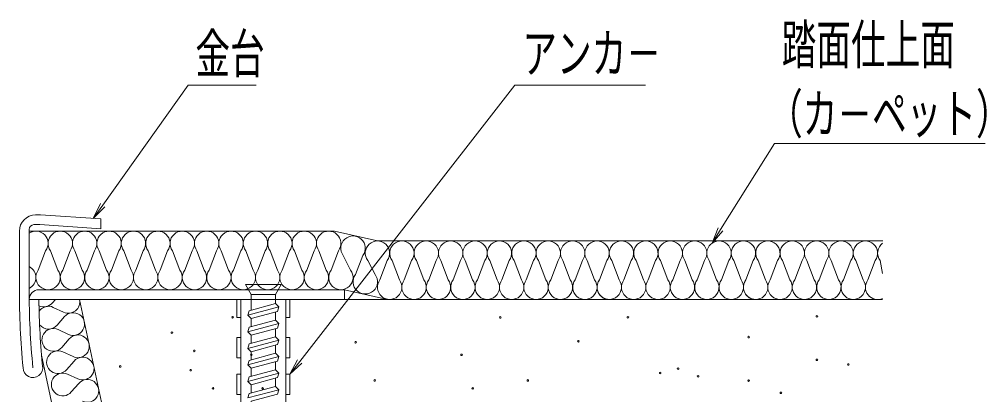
# Model space of a CAD drawing. Units: millimetres, scale not verified. Extents: x -400 to 400, y -277 to 277.
# Drawn here: x 102 to 220.9, y -193.8 to -147.6 of the extents above; entities that cross this region are included whole.
import ezdxf
from ezdxf.enums import TextEntityAlignment as Align

# ---------------------------------------------------------------- set-up
doc = ezdxf.new("R2010")
doc.units = ezdxf.units.MM
doc.header["$LTSCALE"] = 2
doc.linetypes.add('LONG_DASHED1', pattern=[7, 6, -1])
for name, color, linetype, lineweight in [('0-2_1', 3, 'Continuous', 9), ('0-5_5', 1, 'Continuous', 9), ('0-6_3', 5, 'Continuous', 9), ('0-7_4', 6, 'Continuous', 9), ('0-D_6文字', 2, 'Continuous', 9)]:
    doc.layers.add(name, color=color, linetype=linetype, lineweight=lineweight)
doc.styles.add('ＭＳ ゴシック', font='')
doc.styles.get('ＭＳ ゴシック').set_extended_font_data('MS Gothic')

# ---------------------------------------------------------------- blocks, each defined once
blk = doc.blocks.new('MLeader18')
at = {"layer": '0-D_6文字', "color": 1}
blk.add_line((123.444, -155.716), (131.09, -155.716), dxfattribs=at)
at = {"layer": '0-D_6文字'}
blk.add_line((112.506, -170.676), (111.076, -172.113), dxfattribs=at)
at = {"layer": '0-D_6文字', "color": 1}
blk.add_lwpolyline([(112.235, -170.483), (122.724, -155.716), (123.444, -155.716)], dxfattribs=at)
at = {"layer": '0-D_6文字'}
blk.add_lwpolyline([(111.963, -170.289), (111.076, -172.113), (112.235, -170.483)], dxfattribs=at)
at = {"layer": '0-D_6文字', "style": 'ＭＳ ゴシック', "width": 0.65}
blk.add_text('金台', height=4.809, dxfattribs=at).set_placement((123.624, -155.667), align=Align.BOTTOM_LEFT)
blk = doc.blocks.new('MLeader19')
at = {"layer": '0-D_6文字', "color": 1}
blk.add_line((163.647, -155.716), (178.993, -155.716), dxfattribs=at)
at = {"layer": '0-D_6文字'}
blk.add_line((136.726, -189.903), (135.234, -191.277), dxfattribs=at)
at = {"layer": '0-D_6文字', "color": 1}
blk.add_lwpolyline([(136.463, -189.699), (162.927, -155.716), (163.647, -155.716)], dxfattribs=at)
at = {"layer": '0-D_6文字'}
blk.add_lwpolyline([(136.2, -189.494), (135.234, -191.277), (136.463, -189.699)], dxfattribs=at)
at = {"layer": '0-D_6文字', "style": 'ＭＳ ゴシック', "width": 0.65}
blk.add_text('アンカ－', height=4.809, dxfattribs=at).set_placement((163.827, -155.642), align=Align.BOTTOM_LEFT)
blk = doc.blocks.new('MLeader20')
at = {"layer": '0-D_6文字', "color": 1}
blk.add_line((195.538, -162.873), (220.731, -162.873), dxfattribs=at)
at = {"layer": '0-D_6文字'}
blk.add_line((188.493, -173.632), (187.151, -175.152), dxfattribs=at)
at = {"layer": '0-D_6文字', "color": 1}
blk.add_lwpolyline([(188.21, -173.455), (194.818, -162.873), (195.538, -162.873)], dxfattribs=at)
at = {"layer": '0-D_6文字'}
blk.add_lwpolyline([(187.928, -173.279), (187.151, -175.152), (188.21, -173.455)], dxfattribs=at)
at = {"layer": '0-D_6文字', "style": 'ＭＳ ゴシック', "width": 0.65}
for s, p in [('踏面仕上面', (195.718, -154.555)), ('（カ－ペット）', (194.038, -163.089))]:
    blk.add_text(s, height=4.809, dxfattribs=at).set_placement(p, align=Align.BOTTOM_LEFT)

msp = doc.modelspace()

# ---------------------------------------------------------------- linework, layer by layer
at = {"layer": '0-2_1'}
for p, q in [((104.575, -171.677), (103.984, -171.677)), ((104.575, -171.677), (111.984, -172.174)), ((111.984, -172.174), (111.984, -173.377)), ((103.184, -173.474), (103.184, -180.877)), ((104.494, -172.874), (103.784, -172.874)), ((104.494, -172.874), (111.984, -173.377)), ((101.984, -173.677), (101.984, -180.877)), ((141.984, -180.877), (104.384, -180.877))]:
    msp.add_line(p, q, dxfattribs=at)
msp.add_lwpolyline([(141.984, -180.877), (141.984, -182.077), (104.391, -182.077)], dxfattribs=at)
for centre, radius, start, end in [((103.984, -173.677), 2, 90, 180), ((103.784, -173.474), 0.6, 90, 180), ((201.984, -180.877), 100, 180, 185.50888), ((201.984, -180.877), 98.8, 180, 185.576), ((104.391, -182.077), 1.2, 90.35224, 180), ((201.984, -180.877), 97.6, 180.70447, 185.64478)]:
    msp.add_arc(centre, radius, start, end, dxfattribs=at)
msp.add_ellipse((103.651, -190.477), major_axis=(0, -1.206), ratio=0.999392, start_param=4.712389, end_param=8.0487357, dxfattribs=at)
at = {"layer": '0-5_5'}
for p, q in [((208.134, -182.077), (103.184, -182.077)), ((133.632, -182.077), (109.389, -182.077)), ((208.134, -182.077), (140.132, -182.077))]:
    msp.add_line(p, q, dxfattribs=at)
at = {"layer": '0-6_3'}
for p, q in [((140.751, -173.677), (103.184, -173.677)), ((105.217, -176.077), (104.317, -178.477)), ((106.717, -178.477), (105.817, -176.077)), ((106.717, -178.477), (105.817, -176.077)), ((108.217, -176.077), (107.317, -178.477)), ((109.717, -178.477), (108.817, -176.077)), ((111.217, -176.077), (110.317, -178.477)), ((112.717, -178.477), (111.817, -176.077)), ((114.217, -176.077), (113.317, -178.477)), ((115.717, -178.477), (114.817, -176.077)), ((117.217, -176.077), (116.317, -178.477)), ((118.717, -178.477), (117.817, -176.077)), ((120.217, -176.077), (119.317, -178.477)), ((121.717, -178.477), (120.817, -176.077)), ((123.217, -176.077), (122.317, -178.477)), ((124.717, -178.477), (123.817, -176.077)), ((124.717, -178.477), (123.817, -176.077)), ((126.217, -176.077), (125.317, -178.477)), ((127.717, -178.477), (126.817, -176.077)), ((129.217, -176.077), (128.317, -178.477)), ((130.717, -178.477), (129.817, -176.077)), ((132.217, -176.077), (131.317, -178.477)), ((133.717, -178.477), (132.817, -176.077)), ((135.217, -176.077), (134.317, -178.477)), ((136.717, -178.477), (135.817, -176.077)), ((138.217, -176.077), (137.317, -178.477)), ((139.717, -178.477), (138.817, -176.077)), ((141.217, -176.077), (140.317, -178.477)), ((142.717, -178.477), (141.817, -176.66)), ((144.217, -176.66), (143.317, -179.003)), ((145.717, -179.003), (144.817, -177.277)), ((147.217, -177.277), (146.317, -179.677)), ((148.717, -179.677), (147.817, -177.277)), ((150.217, -177.277), (149.317, -179.677)), ((151.717, -179.677), (150.817, -177.277)), ((153.217, -177.277), (152.317, -179.677)), ((154.717, -179.677), (153.817, -177.277)), ((156.217, -177.277), (155.317, -179.677)), ((157.717, -179.677), (156.817, -177.277)), ((159.217, -177.277), (158.317, -179.677)), ((160.717, -179.677), (159.817, -177.277)), ((162.217, -177.277), (161.317, -179.677)), ((163.717, -179.677), (162.817, -177.277)), ((165.217, -177.277), (164.317, -179.677)), ((166.717, -179.677), (165.817, -177.277)), ((168.217, -177.277), (167.317, -179.677)), ((169.717, -179.677), (168.817, -177.277)), ((171.217, -177.277), (170.317, -179.677)), ((172.717, -179.677), (171.817, -177.277)), ((174.217, -177.277), (173.317, -179.677)), ((175.717, -179.677), (174.817, -177.277)), ((177.217, -177.277), (176.317, -179.677)), ((178.717, -179.677), (177.817, -177.277)), ((180.217, -177.277), (179.317, -179.677)), ((181.717, -179.677), (180.817, -177.277)), ((183.217, -177.277), (182.317, -179.677)), ((184.717, -179.677), (183.817, -177.277)), ((186.217, -177.277), (185.317, -179.677)), ((187.717, -179.677), (186.817, -177.277)), ((189.217, -177.277), (188.317, -179.677)), ((190.717, -179.677), (189.817, -177.277)), ((192.217, -177.277), (191.317, -179.677)), ((193.717, -179.677), (192.817, -177.277)), ((195.217, -177.277), (194.317, -179.677)), ((196.717, -179.677), (195.817, -177.277)), ((198.217, -177.277), (197.317, -179.677)), ((199.717, -179.677), (198.817, -177.277)), ((201.217, -177.277), (200.317, -179.677)), ((202.717, -179.677), (201.817, -177.277)), ((204.217, -177.277), (203.317, -179.677)), ((205.717, -179.677), (204.817, -177.277)), ((207.217, -177.277), (206.317, -179.677)), ((208.134, -178.899), (207.817, -177.277)), ((147.25, -182.077), (141.984, -180.877)), ((106.044, -182.501), (106.415, -182.077)), ((107.431, -183.637), (106.16, -183.048)), ((109.389, -182.077), (124.149, -251.189)), ((106.626, -185.239), (107.547, -184.185)), ((108.013, -186.376), (106.743, -185.787)), ((107.208, -187.978), (108.129, -186.924)), ((104.716, -188.925), (118.014, -251.189)), ((108.595, -189.115), (107.325, -188.526)), ((107.79, -190.717), (108.711, -189.662)), ((109.177, -191.854), (107.907, -191.265)), ((108.373, -193.456), (109.293, -192.401))]:
    msp.add_line(p, q, dxfattribs=at)
msp.add_lwpolyline([(208.163, -174.877), (146.017, -174.877), (140.751, -173.677)], dxfattribs=at)
at = {"layer": '0-6_3', "color": 2}
for centre in [(128.206, -184.274), (161.117, -184.289), (176.806, -184.27), (200.049, -184.159), (120.741, -186.161), (191.654, -186.71), (143.327, -187.341), (170.719, -187.221), (123.494, -188.404), (130.516, -188.892), (156.353, -188.892), (114.385, -190.318), (200.049, -189.507), (203.92, -190.077), (123.051, -190.779), (180.775, -191.124), (182.985, -190.588), (185.443, -191.532), (145.673, -192.043), (164.508, -192.043), (191.654, -192.058), (125.804, -193.022), (131.892, -193.022), (157.728, -193.022), (195.622, -193.565)]:
    msp.add_circle(centre, 0.1, dxfattribs=at)
at = {"layer": '0-6_3'}
for centre, radius, start, end in [((104.017, -175.177), 1.5, 323.1301, 123.76136), ((107.017, -175.177), 1.5, 323.1301, 216.8699), ((107.017, -175.177), 1.5, 323.1301, 216.8699), ((110.017, -175.177), 1.5, 323.1301, 216.8699), ((113.017, -175.177), 1.5, 323.1301, 216.8699), ((116.017, -175.177), 1.5, 323.1301, 216.8699), ((119.017, -175.177), 1.5, 323.1301, 216.8699), ((122.017, -175.177), 1.5, 323.1301, 216.8699), ((125.017, -175.177), 1.5, 323.1301, 216.8699), ((128.017, -175.177), 1.5, 323.1301, 216.8699), ((131.017, -175.177), 1.5, 323.1301, 216.8699), ((134.017, -175.177), 1.5, 323.1301, 216.8699), ((137.017, -175.177), 1.5, 323.1301, 216.8699), ((140.017, -175.177), 1.5, 323.1301, 216.8699), ((143.017, -175.76), 1.5, 323.1301, 216.8699), ((146.017, -176.377), 1.5, 323.1301, 216.8699), ((149.017, -176.377), 1.5, 323.1301, 216.8699), ((152.017, -176.377), 1.5, 323.1301, 216.8699), ((155.017, -176.377), 1.5, 323.1301, 216.8699), ((158.017, -176.377), 1.5, 323.1301, 216.8699), ((161.017, -176.377), 1.5, 323.1301, 216.8699), ((164.017, -176.377), 1.5, 323.1301, 216.8699), ((167.017, -176.377), 1.5, 323.1301, 216.8699), ((170.017, -176.377), 1.5, 323.1301, 216.8699), ((173.017, -176.377), 1.5, 323.1301, 216.8699), ((176.017, -176.377), 1.5, 323.1301, 216.8699), ((179.017, -176.377), 1.5, 323.1301, 216.8699), ((182.017, -176.377), 1.5, 323.1301, 216.8699), ((185.017, -176.377), 1.5, 323.1301, 216.8699), ((188.017, -176.377), 1.5, 323.1301, 216.8699), ((191.017, -176.377), 1.5, 323.1301, 216.8699), ((194.017, -176.377), 1.5, 323.1301, 216.8699), ((197.017, -176.377), 1.5, 323.1301, 216.8699), ((200.017, -176.377), 1.5, 323.1301, 216.8699), ((203.017, -176.377), 1.5, 323.1301, 216.8699), ((206.017, -176.377), 1.5, 323.1301, 216.8699), ((209.017, -176.377), 1.5, 126.07072, 216.8699), ((102.517, -179.377), 1.5, 296.37632, 63.62368), ((105.517, -179.377), 1.5, 143.1301, 36.8699), ((108.517, -179.377), 1.5, 143.1301, 36.8699), ((111.517, -179.377), 1.5, 143.1301, 36.8699), ((114.517, -179.377), 1.5, 143.1301, 36.8699), ((117.517, -179.377), 1.5, 143.1301, 36.8699), ((120.517, -179.377), 1.5, 143.1301, 36.8699), ((123.517, -179.377), 1.5, 143.1301, 36.8699), ((126.517, -179.377), 1.5, 143.1301, 36.8699), ((129.517, -179.377), 1.5, 143.1301, 36.8699), ((132.517, -179.377), 1.5, 143.1301, 36.8699), ((135.517, -179.377), 1.5, 143.1301, 36.8699), ((138.517, -179.377), 1.5, 143.1301, 36.8699), ((141.517, -179.377), 1.5, 143.1301, 36.8699), ((144.517, -179.903), 1.5, 143.1301, 36.8699), ((147.517, -180.577), 1.5, 143.1301, 36.8699), ((150.517, -180.577), 1.5, 143.1301, 36.8699), ((153.517, -180.577), 1.5, 143.1301, 36.8699), ((156.517, -180.577), 1.5, 143.1301, 36.8699), ((159.517, -180.577), 1.5, 143.1301, 36.8699), ((162.517, -180.577), 1.5, 143.1301, 36.8699), ((165.517, -180.577), 1.5, 143.1301, 36.8699), ((168.517, -180.577), 1.5, 143.1301, 36.8699), ((171.517, -180.577), 1.5, 143.1301, 36.8699), ((174.517, -180.577), 1.5, 143.1301, 270), ((174.517, -180.577), 1.5, 143.1301, 36.8699), ((177.517, -180.577), 1.5, 143.1301, 36.8699), ((180.517, -180.577), 1.5, 143.1301, 36.8699), ((183.517, -180.577), 1.5, 143.1301, 36.8699), ((186.517, -180.577), 1.5, 143.1301, 36.8699), ((189.517, -180.577), 1.5, 143.1301, 36.8699), ((192.517, -180.577), 1.5, 143.1301, 270), ((192.517, -180.577), 1.5, 143.1301, 36.8699), ((195.517, -180.577), 1.5, 143.1301, 36.8699), ((198.517, -180.577), 1.5, 143.1301, 36.8699), ((201.517, -180.577), 1.5, 143.1301, 36.8699), ((204.517, -180.577), 1.5, 143.1301, 36.8699), ((207.517, -180.577), 1.5, 143.1301, 294.28128), ((104.99, -181.58), 1.4, 245.26315, 318.8699), ((105.572, -184.318), 1.4, 65.1301, 145.36813), ((108.019, -182.368), 1.4, 245.1301, 12), ((108.601, -185.106), 1.4, 245.1301, 138.8699), ((105.572, -184.318), 1.4, 218.72091, 318.8699), ((106.154, -187.057), 1.4, 65.1301, 318.8699), ((109.184, -187.845), 1.4, 245.1301, 138.8699), ((106.736, -189.796), 1.4, 65.1301, 318.8699), ((109.766, -190.583), 1.4, 245.1301, 138.8699), ((107.318, -192.535), 1.4, 65.1301, 318.8699), ((110.348, -193.322), 1.4, 245.1301, 138.8699)]:
    msp.add_arc(centre, radius, start, end, dxfattribs=at)
at = {"layer": '0-7_4', "linetype": 'LONG_DASHED1'}
for p, q in [((130.484, -181.449), (129.791, -180.249)), ((129.791, -180.249), (134.177, -180.249)), ((134.177, -180.249), (133.484, -181.449)), ((133.484, -182.077), (133.484, -181.449))]:
    msp.add_line(p, q, dxfattribs=at)
at = {"layer": '0-7_4'}
for p, q in [((128.734, -182.077), (135.234, -182.077)), ((129.234, -182.077), (129.234, -207.615)), ((130.484, -182.077), (130.484, -183.396)), ((133.484, -182.592), (133.484, -182.077)), ((130.484, -184.432), (133.743, -183.558)), ((133.484, -184.628), (133.484, -183.628)), ((130.075, -186.059), (130.484, -186.467)), ((133.892, -187.071), (133.484, -186.663)), ((130.484, -189.502), (130.484, -188.502)), ((133.892, -189.107), (133.484, -188.698)), ((130.075, -190.129), (130.484, -190.537)), ((133.892, -191.142), (133.484, -190.734)), ((130.484, -193.573), (130.484, -192.573)), ((133.484, -192.769), (133.484, -191.769))]:
    msp.add_line(p, q, dxfattribs=at)
at = {"layer": '0-7_4', "linetype": 'LONG_DASHED1'}
msp.add_lwpolyline([(133.484, -181.449), (130.484, -181.449), (130.484, -182.077)], dxfattribs=at)
at = {"layer": '0-7_4'}
for points in [[(129.234, -184.277), (128.734, -184.277), (128.734, -182.077)], [(133.892, -183.001), (133.484, -182.592), (130.225, -183.466), (130.075, -184.023), (130.484, -184.432), (130.484, -185.432)], [(133.743, -183.558), (133.892, -183.001), (130.075, -184.023)], [(133.734, -209.347), (134.734, -207.615), (134.734, -182.077)], [(135.234, -182.077), (135.234, -184.277), (134.734, -184.277)], [(133.743, -185.594), (133.892, -185.036), (130.075, -186.059), (130.225, -185.501), (133.484, -184.628), (133.892, -185.036)], [(133.743, -187.629), (133.892, -187.071), (130.075, -188.094), (130.225, -187.536), (133.484, -186.663), (133.484, -185.663)], [(133.743, -185.594), (130.484, -186.467), (130.484, -187.467)], [(129.234, -186.777), (128.734, -186.777), (128.734, -189.277), (129.234, -189.277)], [(130.075, -188.094), (130.484, -188.502), (133.743, -187.629)], [(133.743, -189.664), (133.892, -189.107), (130.075, -190.129), (130.225, -189.571), (133.484, -188.698), (133.484, -187.698)], [(134.734, -186.777), (135.234, -186.777), (135.234, -189.277), (134.734, -189.277)], [(133.743, -191.699), (133.892, -191.142), (130.075, -192.164), (130.225, -191.607), (133.484, -190.734), (133.484, -189.734)], [(133.743, -189.664), (130.484, -190.537), (130.484, -191.537)], [(129.234, -191.277), (128.734, -191.277), (128.734, -193.777), (129.234, -193.777)], [(134.734, -191.277), (135.234, -191.277), (135.234, -193.777), (134.734, -193.777)], [(130.075, -192.164), (130.484, -192.573), (133.743, -191.699)], [(130.484, -195.608), (130.484, -194.608), (133.743, -193.735), (133.892, -193.177), (130.075, -194.2), (130.225, -193.642), (133.484, -192.769), (133.892, -193.177)]]:
    msp.add_lwpolyline(points, dxfattribs=at)

# ---------------------------------------------------------------- block references
at = {"layer": '0-D_6文字'}
for name in ['MLeader20', 'MLeader18', 'MLeader19']:
    msp.add_blockref(name, (0, 0), dxfattribs=at)

doc.saveas('drawing.dxf')
